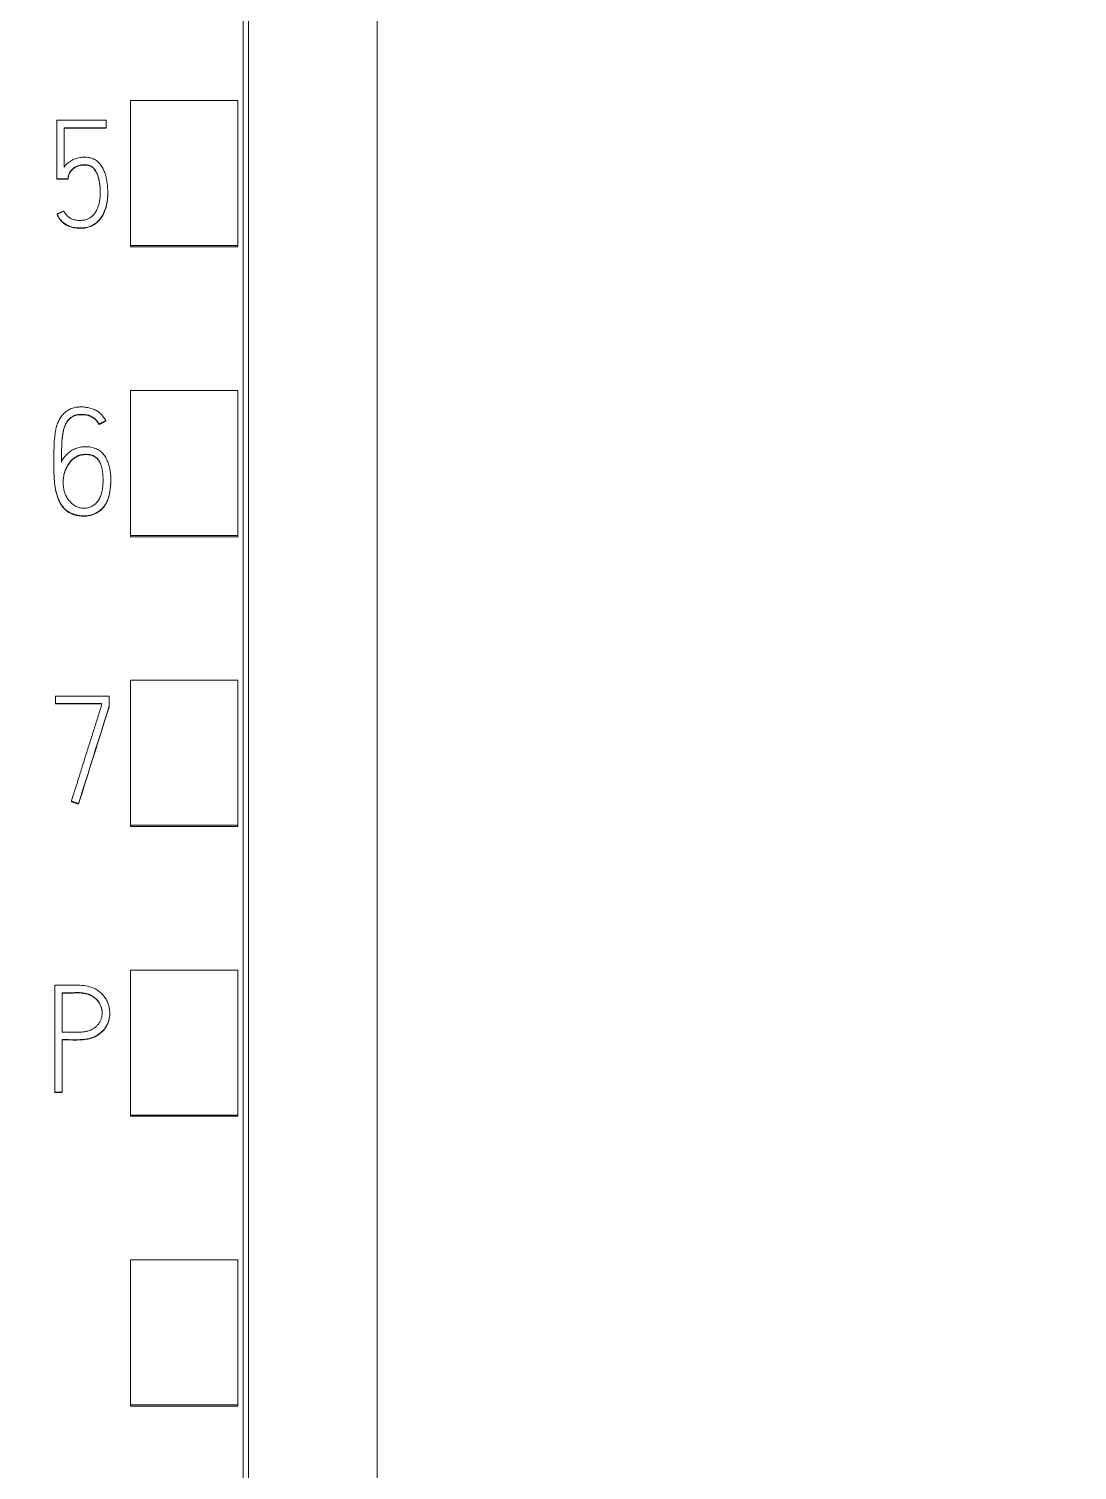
# Model space of a CAD drawing. Header units: millimetres. Extents: x 1359 to 3577, y 1336 to 3557.
# Drawn here: x 2801.78 to 2821.32, y 3261.64 to 3288.5 of the extents above; entities that cross this region are included whole.
import ezdxf

# ---------------------------------------------------------------- set-up
doc = ezdxf.new("R2010")
doc.units = ezdxf.units.MM
doc.set_wipeout_variables(frame=1)
doc.layers.add('000-PI-Oprema', color=30, linetype='Continuous', lineweight=5)

msp = doc.modelspace()

# ---------------------------------------------------------------- linework, layer by layer
msp.add_line((2849.571, 3285.933), (2783.571, 3285.933))

# ---------------------------------------------------------------- next in the draw order: wipeouts: each hides what was drawn before it
msp.add_wipeout([(2801.371, 3330.083), (2836.171, 3330.083), (2836.171, 3183.083), (2801.371, 3183.083)])

# ---------------------------------------------------------------- next in the draw order: linework, layer by layer
at = {"layer": '000-PI-Oprema', "color": 0, "linetype": 'ByBlock', "lineweight": 0}
for p, q in [((2805.771, 3315.483), (2805.771, 3206.668)), ((2803.671, 3284.458), (2803.671, 3287.16)), ((2805.671, 3287.16), (2803.671, 3287.16)), ((2805.671, 3284.458), (2805.671, 3287.16)), ((2802.296, 3286.793), (2802.296, 3285.698)), ((2803.219, 3286.793), (2802.296, 3286.793)), ((2803.219, 3286.654), (2803.219, 3286.793)), ((2802.434, 3285.919), (2802.434, 3286.654)), ((2802.434, 3286.654), (2803.219, 3286.654)), ((2803.219, 3286.648), (2802.434, 3286.648)), ((2803.219, 3286.654), (2803.219, 3286.648)), ((2802.296, 3285.698), (2802.296, 3285.692)), ((2802.296, 3285.698), (2802.506, 3285.698)), ((2802.506, 3285.692), (2802.296, 3285.692)), ((2802.506, 3285.698), (2802.506, 3285.692)), ((2803.247, 3285.434), (2803.247, 3285.44)), ((2802.301, 3285.043), (2802.301, 3285.037)), ((2803.671, 3284.432), (2803.671, 3284.458)), ((2805.671, 3284.458), (2803.671, 3284.458)), ((2805.671, 3284.432), (2803.671, 3284.432)), ((2805.671, 3284.432), (2805.671, 3284.458)), ((2803.671, 3279.057), (2803.671, 3281.759)), ((2805.671, 3281.759), (2803.671, 3281.759)), ((2805.671, 3279.057), (2805.671, 3281.759)), ((2803.085, 3281.129), (2803.085, 3281.123)), ((2803.212, 3281.196), (2803.212, 3281.189)), ((2802.241, 3280.392), (2802.241, 3280.385)), ((2803.304, 3280.093), (2803.304, 3280.099)), ((2805.671, 3279.057), (2803.671, 3279.057)), ((2803.671, 3279.032), (2803.671, 3279.057)), ((2805.671, 3279.032), (2803.671, 3279.032)), ((2805.671, 3279.032), (2805.671, 3279.057)), ((2803.671, 3273.655), (2803.671, 3276.357)), ((2805.671, 3276.357), (2803.671, 3276.357)), ((2805.671, 3273.655), (2805.671, 3276.357)), ((2802.272, 3275.922), (2802.272, 3276.063)), ((2802.272, 3276.063), (2803.271, 3276.063)), ((2803.271, 3276.063), (2803.271, 3275.862)), ((2803.132, 3275.922), (2802.272, 3275.922)), ((2802.272, 3275.922), (2802.272, 3275.916)), ((2802.272, 3275.916), (2803.132, 3275.916)), ((2803.132, 3275.884), (2803.132, 3275.922)), ((2803.271, 3275.862), (2803.271, 3275.855)), ((2802.569, 3274.102), (2802.569, 3274.096)), ((2802.702, 3274.058), (2802.702, 3274.052)), ((2805.671, 3273.655), (2803.671, 3273.655)), ((2803.671, 3273.632), (2803.671, 3273.655)), ((2805.671, 3273.632), (2803.671, 3273.632)), ((2805.671, 3273.632), (2805.671, 3273.655)), ((2803.671, 3268.253), (2803.671, 3270.955)), ((2805.671, 3270.955), (2803.671, 3270.955)), ((2805.671, 3268.253), (2805.671, 3270.955)), ((2802.258, 3270.675), (2802.258, 3268.68)), ((2802.4, 3269.801), (2802.4, 3270.534)), ((2803.284, 3270.149), (2803.284, 3270.155)), ((2802.4, 3268.68), (2802.4, 3269.66)), ((2802.258, 3268.68), (2802.258, 3268.674)), ((2802.258, 3268.68), (2802.4, 3268.68)), ((2802.4, 3268.674), (2802.258, 3268.674)), ((2802.4, 3268.68), (2802.4, 3268.674)), ((2805.671, 3268.253), (2803.671, 3268.253)), ((2803.671, 3268.232), (2803.671, 3268.253)), ((2805.671, 3268.232), (2803.671, 3268.232)), ((2805.671, 3268.232), (2805.671, 3268.253)), ((2803.671, 3262.852), (2803.671, 3265.554)), ((2805.671, 3265.554), (2803.671, 3265.554)), ((2805.671, 3262.852), (2805.671, 3265.554)), ((2805.671, 3262.852), (2803.671, 3262.852)), ((2803.671, 3262.832), (2803.671, 3262.852)), ((2805.671, 3262.832), (2803.671, 3262.832)), ((2805.671, 3262.832), (2805.671, 3262.852))]:
    msp.add_line(p, q, dxfattribs=at)
at = {"layer": '000-PI-Oprema', "color": 7, "linetype": 'Continuous', "lineweight": 13}
for centre, major_axis, ratio, start_param, end_param in [((2798.282, 3198.184), (313.738, 999.409), 0.017713, 1.498557, 1.500366), ((2798.353, 3199.314), (311.41, 991.927), 0.017584, 1.499077, 1.5009)]:
    msp.add_ellipse(centre, major_axis=major_axis, ratio=ratio, start_param=start_param, end_param=end_param, dxfattribs=at)
at = {"layer": '000-PI-Oprema', "color": 0, "linetype": 'ByBlock', "lineweight": 0}
for points, knots in [([(2805.871, 3315.669), (2805.871, 3312.625), (2805.871, 3303.055), (2805.871, 3288.885), (2805.871, 3274.318), (2805.871, 3260.108), (2805.871, 3245.814), (2805.871, 3230.328), (2805.871, 3217.688), (2805.871, 3209.723), (2805.871, 3206.382)], [0, 0, 0, 0, 0.083934, 0.263736, 0.389889, 0.484142, 0.653794, 0.78188, 0.908517, 1, 1, 1, 1]), ([(2808.271, 3312.603), (2808.271, 3310.58), (2808.271, 3302.031), (2808.271, 3288.885), (2808.271, 3274.318), (2808.271, 3260.108), (2808.271, 3245.814), (2808.271, 3230.328), (2808.271, 3217.569), (2808.271, 3208.688), (2808.271, 3204.43), (2808.271, 3203.633)], [0, 0, 0, 0, 0.055935, 0.236292, 0.362833, 0.457376, 0.627551, 0.756032, 0.883059, 0.978086, 1, 1, 1, 1]), ([(2802.301, 3285.043), (2802.313, 3285.016), (2802.327, 3284.991), (2802.351, 3284.955), (2802.36, 3284.944), (2802.379, 3284.921), (2802.389, 3284.911), (2802.41, 3284.891), (2802.422, 3284.882), (2802.445, 3284.865), (2802.457, 3284.857), (2802.482, 3284.842), (2802.494, 3284.835), (2802.521, 3284.823), (2802.535, 3284.818), (2802.562, 3284.808), (2802.576, 3284.804), (2802.605, 3284.797), (2802.619, 3284.795), (2802.648, 3284.791), (2802.663, 3284.789), (2802.684, 3284.788), (2802.692, 3284.788), (2802.706, 3284.787), (2802.714, 3284.787), (2802.736, 3284.786), (2802.75, 3284.786), (2802.779, 3284.786), (2802.794, 3284.787), (2802.823, 3284.791), (2802.838, 3284.793), (2802.867, 3284.799), (2802.881, 3284.803), (2802.923, 3284.817), (2802.949, 3284.828), (2802.988, 3284.85), (2803, 3284.858), (2803.024, 3284.875), (2803.036, 3284.884), (2803.058, 3284.904), (2803.068, 3284.914), (2803.088, 3284.935), (2803.098, 3284.947), (2803.125, 3284.981), (2803.141, 3285.006), (2803.162, 3285.044), (2803.168, 3285.057), (2803.181, 3285.084), (2803.186, 3285.097), (2803.202, 3285.138), (2803.211, 3285.166), (2803.226, 3285.222), (2803.232, 3285.251), (2803.239, 3285.294), (2803.24, 3285.308), (2803.243, 3285.337), (2803.244, 3285.352), (2803.247, 3285.396), (2803.247, 3285.425), (2803.247, 3285.483), (2803.245, 3285.541), (2803.239, 3285.599), (2803.231, 3285.657), (2803.226, 3285.685), (2803.217, 3285.728), (2803.214, 3285.743), (2803.206, 3285.771), (2803.202, 3285.785), (2803.188, 3285.827), (2803.177, 3285.854), (2803.158, 3285.894), (2803.151, 3285.907), (2803.136, 3285.932), (2803.128, 3285.944), (2803.102, 3285.979), (2803.083, 3286.001), (2803.038, 3286.04), (2803.014, 3286.057), (2802.974, 3286.076), (2802.96, 3286.082), (2802.932, 3286.091), (2802.918, 3286.095), (2802.889, 3286.1), (2802.874, 3286.102), (2802.845, 3286.104), (2802.83, 3286.104), (2802.801, 3286.104), (2802.786, 3286.103), (2802.757, 3286.101), (2802.742, 3286.099), (2802.713, 3286.095), (2802.699, 3286.092), (2802.67, 3286.085), (2802.656, 3286.08), (2802.628, 3286.071), (2802.615, 3286.065), (2802.588, 3286.053), (2802.575, 3286.046), (2802.55, 3286.031), (2802.538, 3286.022), (2802.514, 3286.005), (2802.503, 3285.995), (2802.481, 3285.975), (2802.471, 3285.965), (2802.452, 3285.943), (2802.443, 3285.931), (2802.434, 3285.919)], [0, 0, 0, 0, 0.03125, 0.03125, 0.046875, 0.046875, 0.0625, 0.0625, 0.078125, 0.078125, 0.09375, 0.09375, 0.109375, 0.109375, 0.125, 0.125, 0.140625, 0.140625, 0.15625, 0.15625, 0.171875, 0.171875, 0.179688, 0.179688, 0.1875, 0.1875, 0.203125, 0.203125, 0.21875, 0.21875, 0.234375, 0.234375, 0.25, 0.25, 0.28125, 0.28125, 0.296875, 0.296875, 0.3125, 0.3125, 0.328125, 0.328125, 0.34375, 0.34375, 0.375, 0.375, 0.390625, 0.390625, 0.40625, 0.40625, 0.4375, 0.4375, 0.46875, 0.46875, 0.484375, 0.484375, 0.5, 0.5, 0.53125, 0.53125, 0.5625, 0.59375, 0.59375, 0.625, 0.625, 0.640625, 0.640625, 0.65625, 0.65625, 0.6875, 0.6875, 0.703125, 0.703125, 0.71875, 0.71875, 0.75, 0.75, 0.78125, 0.78125, 0.796875, 0.796875, 0.8125, 0.8125, 0.828125, 0.828125, 0.84375, 0.84375, 0.859375, 0.859375, 0.875, 0.875, 0.890625, 0.890625, 0.90625, 0.90625, 0.921875, 0.921875, 0.9375, 0.9375, 0.953125, 0.953125, 0.96875, 0.96875, 0.984375, 0.984375, 1, 1, 1, 1]), ([(2802.506, 3285.698), (2802.507, 3285.721), (2802.51, 3285.744), (2802.519, 3285.777), (2802.523, 3285.788), (2802.532, 3285.809), (2802.537, 3285.82), (2802.55, 3285.839), (2802.557, 3285.848), (2802.572, 3285.866), (2802.58, 3285.874), (2802.597, 3285.89), (2802.606, 3285.897), (2802.624, 3285.911), (2802.634, 3285.917), (2802.654, 3285.928), (2802.665, 3285.933), (2802.686, 3285.942), (2802.697, 3285.946), (2802.73, 3285.956), (2802.753, 3285.96), (2802.787, 3285.963), (2802.799, 3285.964), (2802.822, 3285.963), (2802.834, 3285.963), (2802.856, 3285.961), (2802.868, 3285.959), (2802.885, 3285.955), (2802.89, 3285.954), (2802.902, 3285.951), (2802.907, 3285.949), (2802.923, 3285.943), (2802.934, 3285.938), (2802.954, 3285.926), (2802.963, 3285.919), (2802.98, 3285.903), (2802.988, 3285.895), (2803.003, 3285.877), (2803.01, 3285.868), (2803.028, 3285.838), (2803.038, 3285.818), (2803.056, 3285.775), (2803.064, 3285.753), (2803.084, 3285.687), (2803.093, 3285.643), (2803.101, 3285.575), (2803.103, 3285.552), (2803.106, 3285.506), (2803.107, 3285.483), (2803.108, 3285.414), (2803.106, 3285.369), (2803.098, 3285.301), (2803.094, 3285.278), (2803.086, 3285.245), (2803.084, 3285.233), (2803.078, 3285.211), (2803.074, 3285.2), (2803.063, 3285.167), (2803.054, 3285.146), (2803.039, 3285.115), (2803.033, 3285.105), (2803.021, 3285.085), (2803.015, 3285.075), (2802.995, 3285.047), (2802.98, 3285.029), (2802.955, 3285.005), (2802.946, 3284.998), (2802.928, 3284.983), (2802.919, 3284.976), (2802.899, 3284.964), (2802.889, 3284.959), (2802.868, 3284.949), (2802.857, 3284.945), (2802.823, 3284.935), (2802.8, 3284.931), (2802.766, 3284.928), (2802.754, 3284.927), (2802.731, 3284.926), (2802.719, 3284.926), (2802.685, 3284.927), (2802.662, 3284.93), (2802.628, 3284.937), (2802.617, 3284.94), (2802.594, 3284.947), (2802.583, 3284.951), (2802.552, 3284.966), (2802.532, 3284.977), (2802.504, 3284.999), (2802.495, 3285.007), (2802.479, 3285.023), (2802.464, 3285.04), (2802.451, 3285.06), (2802.439, 3285.08), (2802.434, 3285.09), (2802.429, 3285.101)], [0, 0, 0, 0, 0.03125, 0.03125, 0.046875, 0.046875, 0.0625, 0.0625, 0.078125, 0.078125, 0.09375, 0.09375, 0.109375, 0.109375, 0.125, 0.125, 0.140625, 0.140625, 0.15625, 0.15625, 0.1875, 0.1875, 0.203125, 0.203125, 0.21875, 0.21875, 0.234375, 0.234375, 0.242187, 0.242187, 0.25, 0.25, 0.265625, 0.265625, 0.28125, 0.28125, 0.296875, 0.296875, 0.3125, 0.3125, 0.34375, 0.34375, 0.375, 0.375, 0.4375, 0.4375, 0.46875, 0.46875, 0.5, 0.5, 0.5625, 0.5625, 0.59375, 0.59375, 0.609375, 0.609375, 0.625, 0.625, 0.65625, 0.65625, 0.671875, 0.671875, 0.6875, 0.6875, 0.71875, 0.71875, 0.734375, 0.734375, 0.75, 0.75, 0.765625, 0.765625, 0.78125, 0.78125, 0.8125, 0.8125, 0.828125, 0.828125, 0.84375, 0.84375, 0.875, 0.875, 0.890625, 0.890625, 0.90625, 0.90625, 0.9375, 0.9375, 0.953125, 0.953125, 0.96875, 0.984375, 0.984375, 1, 1, 1, 1]), ([(2803.107, 3285.435), (2803.107, 3285.441), (2803.107, 3285.447), (2803.107, 3285.476), (2803.106, 3285.499), (2803.103, 3285.544), (2803.101, 3285.567), (2803.096, 3285.612), (2803.092, 3285.635), (2803.083, 3285.68), (2803.077, 3285.703), (2803.067, 3285.736), (2803.064, 3285.747), (2803.056, 3285.768), (2803.052, 3285.779), (2803.039, 3285.811), (2803.028, 3285.832), (2803.01, 3285.861), (2803.003, 3285.87), (2802.989, 3285.888), (2802.981, 3285.897), (2802.964, 3285.912), (2802.954, 3285.919), (2802.934, 3285.932), (2802.924, 3285.937), (2802.902, 3285.945), (2802.891, 3285.948), (2802.868, 3285.953), (2802.857, 3285.954), (2802.834, 3285.957), (2802.822, 3285.957), (2802.799, 3285.957), (2802.788, 3285.957), (2802.765, 3285.955), (2802.753, 3285.953), (2802.73, 3285.949), (2802.708, 3285.944), (2802.687, 3285.936), (2802.665, 3285.927), (2802.655, 3285.922), (2802.624, 3285.905), (2802.606, 3285.892), (2802.58, 3285.869), (2802.572, 3285.86), (2802.557, 3285.843), (2802.55, 3285.833), (2802.538, 3285.814), (2802.532, 3285.804), (2802.523, 3285.782), (2802.519, 3285.771), (2802.513, 3285.749), (2802.511, 3285.738), (2802.508, 3285.715), (2802.507, 3285.703), (2802.506, 3285.692)], [0, 0, 0, 0, 0.015899, 0.015899, 0.077406, 0.077406, 0.138912, 0.138912, 0.200418, 0.200418, 0.261925, 0.261925, 0.292678, 0.292678, 0.323431, 0.323431, 0.384937, 0.384937, 0.41569, 0.41569, 0.446443, 0.446443, 0.477197, 0.477197, 0.50795, 0.50795, 0.538703, 0.538703, 0.569456, 0.569456, 0.600209, 0.600209, 0.630962, 0.630962, 0.661715, 0.661715, 0.692469, 0.723222, 0.723222, 0.753975, 0.753975, 0.815481, 0.815481, 0.846234, 0.846234, 0.876987, 0.876987, 0.907741, 0.907741, 0.938494, 0.938494, 0.969247, 0.969247, 1, 1, 1, 1]), ([(2803.247, 3285.433), (2803.247, 3285.412), (2803.247, 3285.391), (2803.244, 3285.341), (2803.242, 3285.312), (2803.236, 3285.269), (2803.233, 3285.254), (2803.228, 3285.225), (2803.225, 3285.211), (2803.214, 3285.168), (2803.205, 3285.14), (2803.185, 3285.086), (2803.173, 3285.059), (2803.145, 3285.007), (2803.13, 3284.982), (2803.103, 3284.947), (2803.094, 3284.936), (2803.074, 3284.914), (2803.064, 3284.904), (2803.031, 3284.874), (2803.008, 3284.856), (2802.97, 3284.834), (2802.957, 3284.827), (2802.93, 3284.815), (2802.917, 3284.809), (2802.875, 3284.795), (2802.847, 3284.788), (2802.803, 3284.782), (2802.788, 3284.781), (2802.758, 3284.779), (2802.744, 3284.779), (2802.714, 3284.78), (2802.7, 3284.781), (2802.671, 3284.783), (2802.656, 3284.784), (2802.627, 3284.787), (2802.612, 3284.79), (2802.583, 3284.796), (2802.569, 3284.8), (2802.541, 3284.809), (2802.527, 3284.814), (2802.5, 3284.826), (2802.487, 3284.833), (2802.462, 3284.848), (2802.449, 3284.856), (2802.425, 3284.873), (2802.414, 3284.882), (2802.392, 3284.902), (2802.381, 3284.912), (2802.362, 3284.934), (2802.353, 3284.946), (2802.328, 3284.983), (2802.314, 3285.01), (2802.301, 3285.037)], [0, 0, 0, 0, 0.044434, 0.044434, 0.104157, 0.104157, 0.134018, 0.134018, 0.16388, 0.16388, 0.223602, 0.223602, 0.283325, 0.283325, 0.343048, 0.343048, 0.37291, 0.37291, 0.402771, 0.402771, 0.462494, 0.462494, 0.492355, 0.492355, 0.522217, 0.522217, 0.58194, 0.58194, 0.611801, 0.611801, 0.641663, 0.641663, 0.671524, 0.671524, 0.701386, 0.701386, 0.731247, 0.731247, 0.761108, 0.761108, 0.79097, 0.79097, 0.820831, 0.820831, 0.850693, 0.850693, 0.880554, 0.880554, 0.910416, 0.910416, 0.940277, 0.940277, 1, 1, 1, 1]), ([(2803.212, 3281.196), (2803.198, 3281.221), (2803.182, 3281.245), (2803.155, 3281.279), (2803.146, 3281.29), (2803.126, 3281.311), (2803.116, 3281.321), (2803.084, 3281.35), (2803.06, 3281.367), (2803.023, 3281.389), (2803.01, 3281.396), (2802.984, 3281.408), (2802.97, 3281.413), (2802.929, 3281.427), (2802.901, 3281.434), (2802.859, 3281.442), (2802.845, 3281.444), (2802.816, 3281.448), (2802.801, 3281.449), (2802.758, 3281.451), (2802.729, 3281.451), (2802.686, 3281.447), (2802.672, 3281.445), (2802.643, 3281.441), (2802.629, 3281.438), (2802.587, 3281.426), (2802.56, 3281.416), (2802.521, 3281.396), (2802.509, 3281.389), (2802.484, 3281.373), (2802.473, 3281.365), (2802.439, 3281.338), (2802.418, 3281.318), (2802.389, 3281.285), (2802.38, 3281.273), (2802.364, 3281.25), (2802.356, 3281.238), (2802.334, 3281.2), (2802.322, 3281.174), (2802.302, 3281.12), (2802.293, 3281.092), (2802.28, 3281.037), (2802.274, 3281.009), (2802.265, 3280.952), (2802.262, 3280.924), (2802.252, 3280.839), (2802.249, 3280.781), (2802.244, 3280.667), (2802.243, 3280.609), (2802.241, 3280.437), (2802.24, 3280.323), (2802.245, 3280.18), (2802.247, 3280.151), (2802.251, 3280.094), (2802.253, 3280.066), (2802.262, 3279.98), (2802.271, 3279.924), (2802.288, 3279.853), (2802.292, 3279.839), (2802.3, 3279.811), (2802.304, 3279.798), (2802.318, 3279.757), (2802.328, 3279.73), (2802.347, 3279.691), (2802.353, 3279.678), (2802.367, 3279.652), (2802.374, 3279.64), (2802.398, 3279.603), (2802.416, 3279.581), (2802.446, 3279.55), (2802.457, 3279.54), (2802.48, 3279.521), (2802.491, 3279.513), (2802.528, 3279.489), (2802.553, 3279.475), (2802.594, 3279.458), (2802.607, 3279.453), (2802.635, 3279.444), (2802.649, 3279.44), (2802.691, 3279.43), (2802.719, 3279.425), (2802.763, 3279.421), (2802.777, 3279.42), (2802.807, 3279.42), (2802.821, 3279.42), (2802.864, 3279.423), (2802.893, 3279.428), (2802.935, 3279.438), (2802.949, 3279.442), (2802.976, 3279.452), (2802.99, 3279.457), (2803.03, 3279.475), (2803.055, 3279.489), (2803.091, 3279.513), (2803.102, 3279.522), (2803.125, 3279.54), (2803.136, 3279.55), (2803.166, 3279.581), (2803.184, 3279.603), (2803.208, 3279.64), (2803.215, 3279.652), (2803.229, 3279.678), (2803.235, 3279.692), (2803.251, 3279.732), (2803.26, 3279.759), (2803.271, 3279.801), (2803.274, 3279.815), (2803.28, 3279.843), (2803.283, 3279.858), (2803.29, 3279.901), (2803.293, 3279.929), (2803.302, 3280.015), (2803.305, 3280.072), (2803.303, 3280.158), (2803.301, 3280.187), (2803.294, 3280.244), (2803.29, 3280.273), (2803.278, 3280.33), (2803.27, 3280.358), (2803.252, 3280.414), (2803.241, 3280.441), (2803.216, 3280.494), (2803.202, 3280.519), (2803.169, 3280.567), (2803.151, 3280.589), (2803.118, 3280.619), (2803.107, 3280.628), (2803.083, 3280.645), (2803.07, 3280.653), (2803.044, 3280.666), (2803.031, 3280.672), (2803.003, 3280.683), (2802.989, 3280.687), (2802.947, 3280.699), (2802.918, 3280.704), (2802.874, 3280.708), (2802.86, 3280.709), (2802.83, 3280.709), (2802.816, 3280.709), (2802.772, 3280.707), (2802.743, 3280.703), (2802.7, 3280.693), (2802.686, 3280.689), (2802.658, 3280.679), (2802.645, 3280.674), (2802.605, 3280.656), (2802.58, 3280.642), (2802.543, 3280.617), (2802.531, 3280.608), (2802.509, 3280.59), (2802.498, 3280.58), (2802.466, 3280.55), (2802.447, 3280.528), (2802.412, 3280.481), (2802.397, 3280.456), (2802.383, 3280.43)], [0, 0, 0, 0, 0.015625, 0.015625, 0.023437, 0.023437, 0.03125, 0.03125, 0.046875, 0.046875, 0.054687, 0.054687, 0.0625, 0.0625, 0.078125, 0.078125, 0.085937, 0.085937, 0.09375, 0.09375, 0.109375, 0.109375, 0.117187, 0.117187, 0.125, 0.125, 0.140625, 0.140625, 0.148437, 0.148437, 0.15625, 0.15625, 0.171875, 0.171875, 0.179687, 0.179687, 0.1875, 0.1875, 0.203125, 0.203125, 0.21875, 0.21875, 0.234375, 0.234375, 0.25, 0.25, 0.28125, 0.28125, 0.3125, 0.3125, 0.375, 0.375, 0.390625, 0.390625, 0.40625, 0.40625, 0.4375, 0.4375, 0.445313, 0.445313, 0.453125, 0.453125, 0.46875, 0.46875, 0.476563, 0.476563, 0.484375, 0.484375, 0.5, 0.5, 0.507813, 0.507813, 0.515625, 0.515625, 0.53125, 0.53125, 0.539063, 0.539063, 0.546875, 0.546875, 0.5625, 0.5625, 0.570313, 0.570313, 0.578125, 0.578125, 0.59375, 0.59375, 0.601563, 0.601563, 0.609375, 0.609375, 0.625, 0.625, 0.632813, 0.632813, 0.640625, 0.640625, 0.65625, 0.65625, 0.664063, 0.664063, 0.671875, 0.671875, 0.6875, 0.6875, 0.695313, 0.695313, 0.703125, 0.703125, 0.71875, 0.71875, 0.75, 0.75, 0.765625, 0.765625, 0.78125, 0.78125, 0.796875, 0.796875, 0.8125, 0.8125, 0.828125, 0.828125, 0.84375, 0.84375, 0.851563, 0.851563, 0.859375, 0.859375, 0.867188, 0.867188, 0.875, 0.875, 0.890625, 0.890625, 0.898438, 0.898438, 0.90625, 0.90625, 0.921875, 0.921875, 0.929688, 0.929688, 0.9375, 0.9375, 0.953125, 0.953125, 0.960938, 0.960938, 0.96875, 0.96875, 0.984375, 0.984375, 1, 1, 1, 1]), ([(2802.383, 3280.43), (2802.383, 3280.491), (2802.384, 3280.552), (2802.386, 3280.643), (2802.387, 3280.673), (2802.389, 3280.734), (2802.39, 3280.764), (2802.394, 3280.825), (2802.396, 3280.855), (2802.403, 3280.915), (2802.408, 3280.946), (2802.417, 3280.991), (2802.42, 3281.006), (2802.428, 3281.035), (2802.432, 3281.05), (2802.446, 3281.095), (2802.457, 3281.123), (2802.476, 3281.157), (2802.479, 3281.164), (2802.488, 3281.177), (2802.492, 3281.183), (2802.506, 3281.202), (2802.515, 3281.214), (2802.531, 3281.231), (2802.537, 3281.236), (2802.549, 3281.246), (2802.555, 3281.251), (2802.574, 3281.265), (2802.587, 3281.273), (2802.608, 3281.283), (2802.615, 3281.286), (2802.63, 3281.291), (2802.637, 3281.294), (2802.659, 3281.3), (2802.675, 3281.304), (2802.705, 3281.309), (2802.72, 3281.31), (2802.751, 3281.312), (2802.767, 3281.312), (2802.798, 3281.311), (2802.813, 3281.31), (2802.844, 3281.306), (2802.867, 3281.301), (2802.889, 3281.294), (2802.903, 3281.29), (2802.911, 3281.287), (2802.932, 3281.278), (2802.946, 3281.271), (2802.973, 3281.256), (2802.986, 3281.247), (2803.004, 3281.232), (2803.01, 3281.227), (2803.022, 3281.217), (2803.027, 3281.211), (2803.043, 3281.194), (2803.052, 3281.182), (2803.07, 3281.157), (2803.078, 3281.143), (2803.085, 3281.129)], [0, 0, 0, 0, 0.125, 0.125, 0.1875, 0.1875, 0.25, 0.25, 0.3125, 0.3125, 0.375, 0.375, 0.40625, 0.40625, 0.4375, 0.4375, 0.5, 0.5, 0.515625, 0.515625, 0.53125, 0.53125, 0.5625, 0.5625, 0.578125, 0.578125, 0.59375, 0.59375, 0.625, 0.625, 0.640625, 0.640625, 0.65625, 0.65625, 0.6875, 0.6875, 0.71875, 0.71875, 0.75, 0.75, 0.78125, 0.78125, 0.8125, 0.828125, 0.828125, 0.84375, 0.84375, 0.875, 0.875, 0.90625, 0.90625, 0.921875, 0.921875, 0.9375, 0.9375, 0.96875, 0.96875, 1, 1, 1, 1]), ([(2803.085, 3281.123), (2803.071, 3281.151), (2803.054, 3281.176), (2803.027, 3281.205), (2803.022, 3281.21), (2803.011, 3281.221), (2803.005, 3281.226), (2802.987, 3281.24), (2802.974, 3281.249), (2802.947, 3281.264), (2802.933, 3281.271), (2802.905, 3281.283), (2802.89, 3281.288), (2802.861, 3281.296), (2802.845, 3281.299), (2802.815, 3281.304), (2802.799, 3281.305), (2802.753, 3281.306), (2802.723, 3281.305), (2802.677, 3281.298), (2802.662, 3281.295), (2802.632, 3281.286), (2802.617, 3281.281), (2802.589, 3281.268), (2802.576, 3281.26), (2802.551, 3281.242), (2802.539, 3281.232), (2802.518, 3281.21), (2802.508, 3281.198), (2802.489, 3281.174), (2802.481, 3281.161), (2802.466, 3281.134), (2802.46, 3281.12), (2802.448, 3281.092), (2802.442, 3281.077), (2802.428, 3281.033), (2802.421, 3281.004), (2802.409, 3280.944), (2802.404, 3280.914), (2802.397, 3280.853), (2802.394, 3280.822), (2802.39, 3280.761), (2802.389, 3280.73), (2802.387, 3280.669), (2802.386, 3280.638), (2802.384, 3280.546), (2802.383, 3280.485), (2802.383, 3280.424)], [0, 0, 0, 0, 0.0625, 0.0625, 0.078125, 0.078125, 0.09375, 0.09375, 0.125, 0.125, 0.15625, 0.15625, 0.1875, 0.1875, 0.21875, 0.21875, 0.25, 0.25, 0.3125, 0.3125, 0.34375, 0.34375, 0.375, 0.375, 0.40625, 0.40625, 0.4375, 0.4375, 0.46875, 0.46875, 0.5, 0.5, 0.53125, 0.53125, 0.5625, 0.5625, 0.625, 0.625, 0.6875, 0.6875, 0.75, 0.75, 0.8125, 0.8125, 0.875, 0.875, 1, 1, 1, 1]), ([(2802.656, 3280.523), (2802.682, 3280.538), (2802.709, 3280.549), (2802.752, 3280.559), (2802.766, 3280.562), (2802.796, 3280.566), (2802.825, 3280.568), (2802.854, 3280.568), (2802.884, 3280.566), (2802.898, 3280.565), (2802.927, 3280.56), (2802.942, 3280.556), (2802.97, 3280.547), (2802.984, 3280.541), (2803.009, 3280.527), (2803.021, 3280.519), (2803.043, 3280.499), (2803.053, 3280.489), (2803.072, 3280.466), (2803.08, 3280.454), (2803.095, 3280.429), (2803.102, 3280.415), (2803.12, 3280.375), (2803.129, 3280.348), (2803.14, 3280.305), (2803.143, 3280.291), (2803.148, 3280.262), (2803.15, 3280.248), (2803.156, 3280.204), (2803.157, 3280.175), (2803.16, 3280.117), (2803.16, 3280.088), (2803.158, 3280.001), (2803.153, 3279.944), (2803.136, 3279.857), (2803.128, 3279.829), (2803.113, 3279.787), (2803.108, 3279.774), (2803.095, 3279.747), (2803.088, 3279.734), (2803.065, 3279.697), (2803.047, 3279.674), (2803.02, 3279.649), (2803.015, 3279.644), (2803.004, 3279.634), (2802.998, 3279.629), (2802.98, 3279.616), (2802.968, 3279.608), (2802.943, 3279.594), (2802.929, 3279.588), (2802.902, 3279.578), (2802.873, 3279.569), (2802.844, 3279.565), (2802.815, 3279.562), (2802.8, 3279.562), (2802.771, 3279.563), (2802.756, 3279.565), (2802.727, 3279.571), (2802.713, 3279.574), (2802.671, 3279.589), (2802.645, 3279.602), (2802.608, 3279.627), (2802.597, 3279.636), (2802.574, 3279.655), (2802.553, 3279.675), (2802.534, 3279.697), (2802.515, 3279.72), (2802.507, 3279.731), (2802.482, 3279.768), (2802.469, 3279.794), (2802.452, 3279.834), (2802.447, 3279.848), (2802.438, 3279.876), (2802.434, 3279.89), (2802.424, 3279.933), (2802.419, 3279.962), (2802.416, 3280.005), (2802.415, 3280.02), (2802.414, 3280.049), (2802.415, 3280.064), (2802.417, 3280.108), (2802.42, 3280.137), (2802.431, 3280.194), (2802.439, 3280.222), (2802.453, 3280.263), (2802.458, 3280.277), (2802.47, 3280.304), (2802.476, 3280.317), (2802.496, 3280.356), (2802.511, 3280.381), (2802.537, 3280.416), (2802.546, 3280.427), (2802.565, 3280.45), (2802.575, 3280.461), (2802.607, 3280.491), (2802.63, 3280.509), (2802.656, 3280.523)], [0, 0, 0, 0, 0.03125, 0.03125, 0.046875, 0.046875, 0.0625, 0.078125, 0.078125, 0.09375, 0.09375, 0.109375, 0.109375, 0.125, 0.125, 0.140625, 0.140625, 0.15625, 0.15625, 0.171875, 0.171875, 0.1875, 0.1875, 0.21875, 0.21875, 0.234375, 0.234375, 0.25, 0.25, 0.28125, 0.28125, 0.3125, 0.3125, 0.375, 0.375, 0.40625, 0.40625, 0.421875, 0.421875, 0.4375, 0.4375, 0.46875, 0.46875, 0.476563, 0.476563, 0.484375, 0.484375, 0.5, 0.5, 0.515625, 0.515625, 0.53125, 0.546875, 0.546875, 0.5625, 0.5625, 0.578125, 0.578125, 0.59375, 0.59375, 0.625, 0.625, 0.640625, 0.640625, 0.65625, 0.671875, 0.671875, 0.6875, 0.6875, 0.71875, 0.71875, 0.734375, 0.734375, 0.75, 0.75, 0.78125, 0.78125, 0.796875, 0.796875, 0.8125, 0.8125, 0.84375, 0.84375, 0.875, 0.875, 0.890625, 0.890625, 0.90625, 0.90625, 0.9375, 0.9375, 0.953125, 0.953125, 0.96875, 0.96875, 1, 1, 1, 1]), ([(2803.077, 3280.452), (2803.072, 3280.459), (2803.067, 3280.466), (2803.052, 3280.484), (2803.042, 3280.494), (2803.025, 3280.508), (2803.02, 3280.513), (2803.008, 3280.521), (2803.001, 3280.525), (2802.982, 3280.536), (2802.969, 3280.541), (2802.941, 3280.55), (2802.926, 3280.554), (2802.898, 3280.559), (2802.883, 3280.56), (2802.854, 3280.562), (2802.839, 3280.562), (2802.795, 3280.56), (2802.766, 3280.557), (2802.723, 3280.546), (2802.709, 3280.542), (2802.689, 3280.533), (2802.682, 3280.531), (2802.669, 3280.524), (2802.662, 3280.521), (2802.656, 3280.517)], [0, 0, 0, 0, 0.053747, 0.053747, 0.148372, 0.148372, 0.195685, 0.195685, 0.242998, 0.242998, 0.337623, 0.337623, 0.432248, 0.432248, 0.526874, 0.526874, 0.621499, 0.621499, 0.810749, 0.810749, 0.905375, 0.905375, 0.952687, 0.952687, 1, 1, 1, 1]), ([(2803.304, 3280.093), (2803.304, 3280.047), (2803.301, 3280.001), (2803.294, 3279.927), (2803.29, 3279.898), (2803.283, 3279.855), (2803.281, 3279.841), (2803.275, 3279.813), (2803.272, 3279.798), (2803.261, 3279.756), (2803.252, 3279.729), (2803.236, 3279.688), (2803.23, 3279.675), (2803.217, 3279.649), (2803.21, 3279.636), (2803.186, 3279.6), (2803.168, 3279.577), (2803.138, 3279.546), (2803.127, 3279.537), (2803.105, 3279.518), (2803.093, 3279.509), (2803.058, 3279.484), (2803.032, 3279.47), (2802.993, 3279.452), (2802.979, 3279.446), (2802.951, 3279.437), (2802.938, 3279.433), (2802.895, 3279.422), (2802.867, 3279.418), (2802.823, 3279.414), (2802.809, 3279.414), (2802.78, 3279.414), (2802.765, 3279.415), (2802.722, 3279.419), (2802.693, 3279.423), (2802.651, 3279.434), (2802.637, 3279.437), (2802.609, 3279.446), (2802.595, 3279.451), (2802.556, 3279.468), (2802.53, 3279.481), (2802.5, 3279.501), (2802.494, 3279.505), (2802.482, 3279.514), (2802.476, 3279.518), (2802.459, 3279.532), (2802.448, 3279.542), (2802.418, 3279.572), (2802.4, 3279.595), (2802.376, 3279.631), (2802.368, 3279.644), (2802.354, 3279.669), (2802.348, 3279.682), (2802.329, 3279.721), (2802.319, 3279.748), (2802.3, 3279.802), (2802.292, 3279.83), (2802.278, 3279.887), (2802.273, 3279.915), (2802.263, 3279.972), (2802.256, 3280.029), (2802.251, 3280.086), (2802.247, 3280.143), (2802.245, 3280.172), (2802.242, 3280.262), (2802.241, 3280.324), (2802.241, 3280.385)], [0, 0, 0, 0, 0.061961, 0.061961, 0.100808, 0.100808, 0.120232, 0.120232, 0.139655, 0.139655, 0.178502, 0.178502, 0.197926, 0.197926, 0.217349, 0.217349, 0.256196, 0.256196, 0.27562, 0.27562, 0.295043, 0.295043, 0.33389, 0.33389, 0.353314, 0.353314, 0.372737, 0.372737, 0.411584, 0.411584, 0.431008, 0.431008, 0.450431, 0.450431, 0.489278, 0.489278, 0.508702, 0.508702, 0.528125, 0.528125, 0.566972, 0.566972, 0.576684, 0.576684, 0.586396, 0.586396, 0.605819, 0.605819, 0.644666, 0.644666, 0.66409, 0.66409, 0.683513, 0.683513, 0.72236, 0.72236, 0.761207, 0.761207, 0.800054, 0.800054, 0.838901, 0.877748, 0.877748, 0.916595, 0.916595, 1, 1, 1, 1]), ([(2802.656, 3280.517), (2802.63, 3280.503), (2802.607, 3280.485), (2802.575, 3280.455), (2802.565, 3280.444), (2802.546, 3280.422), (2802.537, 3280.41), (2802.511, 3280.375), (2802.496, 3280.35), (2802.476, 3280.311), (2802.47, 3280.298), (2802.458, 3280.271), (2802.453, 3280.257), (2802.439, 3280.216), (2802.431, 3280.187), (2802.423, 3280.145), (2802.421, 3280.13), (2802.417, 3280.101), (2802.416, 3280.086), (2802.415, 3280.061), (2802.415, 3280.05), (2802.415, 3280.04)], [0, 0, 0, 0, 0.157122, 0.157122, 0.235682, 0.235682, 0.314243, 0.314243, 0.471365, 0.471365, 0.549925, 0.549925, 0.628486, 0.628486, 0.785608, 0.785608, 0.864168, 0.864168, 0.942729, 0.942729, 1, 1, 1, 1]), ([(2802.569, 3274.102), (2802.616, 3274.251), (2802.662, 3274.399), (2802.733, 3274.622), (2802.756, 3274.696), (2802.802, 3274.845), (2802.825, 3274.919), (2802.861, 3275.031), (2802.873, 3275.068), (2802.896, 3275.142), (2802.908, 3275.179), (2802.943, 3275.29), (2802.966, 3275.365), (2803.013, 3275.513), (2803.036, 3275.587), (2803.072, 3275.699), (2803.083, 3275.736), (2803.101, 3275.791), (2803.107, 3275.81), (2803.116, 3275.838), (2803.119, 3275.847), (2803.125, 3275.865), (2803.128, 3275.875), (2803.132, 3275.884)], [0, 0, 0, 0, 0.25, 0.25, 0.375, 0.375, 0.5, 0.5, 0.5625, 0.5625, 0.625, 0.625, 0.75, 0.75, 0.875, 0.875, 0.9375, 0.9375, 0.96875, 0.96875, 0.984375, 0.984375, 1, 1, 1, 1]), ([(2802.4, 3269.66), (2802.451, 3269.66), (2802.503, 3269.66), (2802.606, 3269.659), (2802.658, 3269.658), (2802.735, 3269.66), (2802.761, 3269.661), (2802.8, 3269.664), (2802.812, 3269.666), (2802.838, 3269.669), (2802.851, 3269.671), (2802.889, 3269.678), (2802.915, 3269.684), (2802.964, 3269.7), (2802.988, 3269.71), (2803.023, 3269.727), (2803.034, 3269.733), (2803.056, 3269.746), (2803.067, 3269.753), (2803.099, 3269.775), (2803.119, 3269.792), (2803.147, 3269.818), (2803.156, 3269.828), (2803.174, 3269.847), (2803.182, 3269.857), (2803.205, 3269.887), (2803.219, 3269.909), (2803.237, 3269.943), (2803.242, 3269.955), (2803.252, 3269.979), (2803.257, 3269.991), (2803.269, 3270.028), (2803.275, 3270.053), (2803.281, 3270.091), (2803.282, 3270.104), (2803.284, 3270.13), (2803.284, 3270.143), (2803.284, 3270.182), (2803.282, 3270.208), (2803.277, 3270.246), (2803.274, 3270.258), (2803.268, 3270.284), (2803.265, 3270.296), (2803.253, 3270.333), (2803.244, 3270.357), (2803.227, 3270.392), (2803.221, 3270.403), (2803.208, 3270.426), (2803.201, 3270.437), (2803.179, 3270.469), (2803.162, 3270.489), (2803.127, 3270.526), (2803.108, 3270.543), (2803.077, 3270.567), (2803.066, 3270.574), (2803.045, 3270.589), (2803.034, 3270.595), (2803, 3270.614), (2802.976, 3270.624), (2802.94, 3270.638), (2802.927, 3270.642), (2802.902, 3270.649), (2802.89, 3270.652), (2802.827, 3270.666), (2802.776, 3270.672), (2802.698, 3270.676), (2802.672, 3270.677), (2802.621, 3270.677), (2802.569, 3270.677), (2802.517, 3270.676), (2802.465, 3270.675), (2802.388, 3270.675), (2802.31, 3270.675), (2802.258, 3270.675)], [0, 0, 0, 0, 0.0625, 0.0625, 0.125, 0.125, 0.15625, 0.15625, 0.171875, 0.171875, 0.1875, 0.1875, 0.21875, 0.21875, 0.25, 0.25, 0.265625, 0.265625, 0.28125, 0.28125, 0.3125, 0.3125, 0.328125, 0.328125, 0.34375, 0.34375, 0.375, 0.375, 0.390625, 0.390625, 0.40625, 0.40625, 0.4375, 0.4375, 0.453125, 0.453125, 0.46875, 0.46875, 0.5, 0.5, 0.515625, 0.515625, 0.53125, 0.53125, 0.5625, 0.5625, 0.578125, 0.578125, 0.59375, 0.59375, 0.625, 0.625, 0.65625, 0.65625, 0.671875, 0.671875, 0.6875, 0.6875, 0.71875, 0.71875, 0.734375, 0.734375, 0.75, 0.75, 0.8125, 0.8125, 0.84375, 0.84375, 0.875, 0.90625, 0.90625, 0.9375, 1, 1, 1, 1]), ([(2802.4, 3270.534), (2802.438, 3270.535), (2802.477, 3270.534), (2802.535, 3270.534), (2802.554, 3270.534), (2802.593, 3270.535), (2802.613, 3270.535), (2802.671, 3270.537), (2802.709, 3270.537), (2802.767, 3270.533), (2802.787, 3270.531), (2802.825, 3270.525), (2802.844, 3270.52), (2802.873, 3270.512), (2802.882, 3270.509), (2802.901, 3270.502), (2802.91, 3270.498), (2802.937, 3270.486), (2802.954, 3270.476), (2802.98, 3270.46), (2802.988, 3270.454), (2803.004, 3270.442), (2803.012, 3270.436), (2803.034, 3270.417), (2803.048, 3270.403), (2803.067, 3270.38), (2803.073, 3270.372), (2803.084, 3270.356), (2803.089, 3270.347), (2803.104, 3270.321), (2803.112, 3270.303), (2803.123, 3270.276), (2803.126, 3270.266), (2803.131, 3270.247), (2803.134, 3270.237), (2803.14, 3270.208), (2803.142, 3270.188), (2803.143, 3270.159), (2803.143, 3270.149), (2803.142, 3270.129), (2803.141, 3270.119), (2803.137, 3270.089), (2803.133, 3270.07), (2803.124, 3270.042), (2803.121, 3270.033), (2803.113, 3270.014), (2803.109, 3270.005), (2803.095, 3269.979), (2803.084, 3269.962), (2803.066, 3269.939), (2803.059, 3269.931), (2803.046, 3269.917), (2803.039, 3269.91), (2803.016, 3269.89), (2803, 3269.878), (2802.975, 3269.862), (2802.967, 3269.857), (2802.949, 3269.848), (2802.94, 3269.843), (2802.912, 3269.832), (2802.894, 3269.825), (2802.865, 3269.817), (2802.855, 3269.815), (2802.836, 3269.811), (2802.826, 3269.809), (2802.796, 3269.805), (2802.776, 3269.804), (2802.737, 3269.801), (2802.717, 3269.801), (2802.677, 3269.8), (2802.637, 3269.8), (2802.598, 3269.801), (2802.558, 3269.801), (2802.538, 3269.801), (2802.479, 3269.801), (2802.439, 3269.801), (2802.4, 3269.801)], [0, 0, 0, 0, 0.0625, 0.0625, 0.09375, 0.09375, 0.125, 0.125, 0.1875, 0.1875, 0.21875, 0.21875, 0.25, 0.25, 0.265625, 0.265625, 0.28125, 0.28125, 0.3125, 0.3125, 0.328125, 0.328125, 0.34375, 0.34375, 0.375, 0.375, 0.390625, 0.390625, 0.40625, 0.40625, 0.4375, 0.4375, 0.453125, 0.453125, 0.46875, 0.46875, 0.5, 0.5, 0.515625, 0.515625, 0.53125, 0.53125, 0.5625, 0.5625, 0.578125, 0.578125, 0.59375, 0.59375, 0.625, 0.625, 0.640625, 0.640625, 0.65625, 0.65625, 0.6875, 0.6875, 0.703125, 0.703125, 0.71875, 0.71875, 0.75, 0.75, 0.765625, 0.765625, 0.78125, 0.78125, 0.8125, 0.8125, 0.84375, 0.84375, 0.875, 0.90625, 0.90625, 0.9375, 0.9375, 1, 1, 1, 1]), ([(2803.143, 3270.149), (2803.143, 3270.152), (2803.143, 3270.155), (2803.143, 3270.168), (2803.142, 3270.178), (2803.14, 3270.198), (2803.138, 3270.207), (2803.133, 3270.236), (2803.128, 3270.255), (2803.118, 3270.284), (2803.114, 3270.293), (2803.106, 3270.311), (2803.092, 3270.337), (2803.076, 3270.362), (2803.057, 3270.385), (2803.051, 3270.392), (2803.037, 3270.407), (2803.03, 3270.414), (2803.008, 3270.434), (2802.992, 3270.446), (2802.967, 3270.462), (2802.959, 3270.467), (2802.941, 3270.477), (2802.933, 3270.481), (2802.906, 3270.494), (2802.887, 3270.501), (2802.85, 3270.513), (2802.83, 3270.518), (2802.791, 3270.524), (2802.772, 3270.527), (2802.713, 3270.531), (2802.674, 3270.53), (2802.615, 3270.529), (2802.595, 3270.529), (2802.556, 3270.528), (2802.537, 3270.528), (2802.478, 3270.528), (2802.439, 3270.528), (2802.4, 3270.528)], [0, 0, 0, 0, 0.009533, 0.009533, 0.040485, 0.040485, 0.071437, 0.071437, 0.133342, 0.133342, 0.164294, 0.164294, 0.195246, 0.25715, 0.25715, 0.288102, 0.288102, 0.319054, 0.319054, 0.380958, 0.380958, 0.41191, 0.41191, 0.442862, 0.442862, 0.504767, 0.504767, 0.566671, 0.566671, 0.628575, 0.628575, 0.752383, 0.752383, 0.814287, 0.814287, 0.876192, 0.876192, 1, 1, 1, 1]), ([(2803.284, 3270.149), (2803.284, 3270.124), (2803.283, 3270.099), (2803.277, 3270.062), (2803.275, 3270.049), (2803.269, 3270.024), (2803.265, 3270.011), (2803.253, 3269.974), (2803.243, 3269.95), (2803.22, 3269.905), (2803.206, 3269.883), (2803.183, 3269.852), (2803.174, 3269.841), (2803.157, 3269.822), (2803.148, 3269.813), (2803.12, 3269.786), (2803.1, 3269.77), (2803.068, 3269.748), (2803.057, 3269.741), (2803.035, 3269.727), (2803.023, 3269.721), (2802.989, 3269.704), (2802.965, 3269.694), (2802.928, 3269.682), (2802.915, 3269.679), (2802.89, 3269.672), (2802.877, 3269.67), (2802.814, 3269.658), (2802.762, 3269.655), (2802.659, 3269.652), (2802.607, 3269.653), (2802.503, 3269.654), (2802.451, 3269.654), (2802.4, 3269.654)], [0, 0, 0, 0, 0.065171, 0.065171, 0.098558, 0.098558, 0.131944, 0.131944, 0.198718, 0.198718, 0.265491, 0.265491, 0.298878, 0.298878, 0.332265, 0.332265, 0.399038, 0.399038, 0.432425, 0.432425, 0.465812, 0.465812, 0.532585, 0.532585, 0.565972, 0.565972, 0.599359, 0.599359, 0.732906, 0.732906, 0.866453, 0.866453, 1, 1, 1, 1])]:
    msp.add_open_spline(points, degree=3, knots=knots, dxfattribs=at)
for points, weights in [([(2802.429, 3285.101), (2802.365, 3285.072), (2802.301, 3285.043)], [0.50000009323, 0.49999990677, 0.50000009323]), ([(2803.085, 3281.129), (2803.149, 3281.163), (2803.212, 3281.196)], [0.499999980048, 0.500000019952, 0.499999980048]), ([(2803.212, 3281.189), (2803.149, 3281.156), (2803.085, 3281.123)], [0.499999952799, 0.500000047201, 0.499999952799]), ([(2802.702, 3274.058), (2802.635, 3274.08), (2802.569, 3274.102)], [0.499999570966, 0.500000429034, 0.499999570966]), ([(2802.569, 3274.096), (2802.635, 3274.074), (2802.702, 3274.052)], [0.500000086338, 0.499999913662, 0.500000086338])]:
    msp.add_rational_spline(points, weights, degree=2, dxfattribs=at)

doc.saveas('drawing.dxf')
